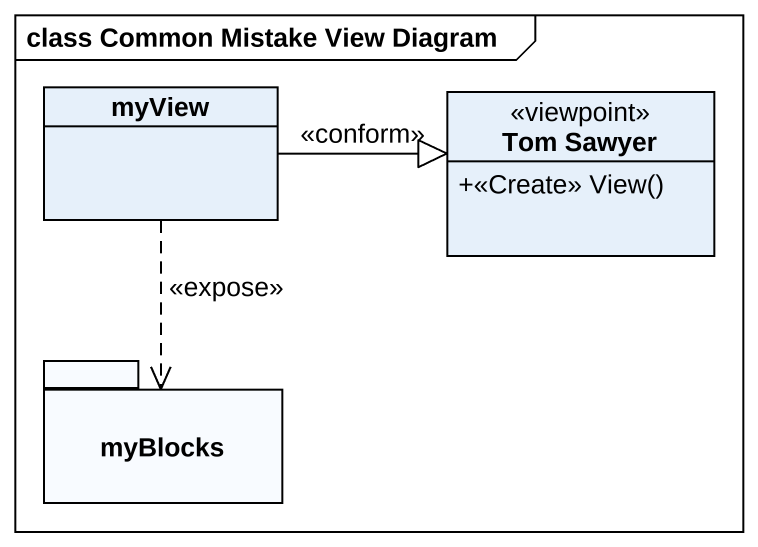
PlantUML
@startuml
mainframe class Common Mistake View Diagram
hide circle
hide empty members
skinparam classAttributeIconSize 0
class myView
class "Tom Sawyer" as Tom_Sawyer <<viewpoint>> {
  +<<Create>> View()
}
package myBlocks {
}
myView -right-|> Tom_Sawyer : <<conform>>
myView ..> myBlocks : <<expose>>
@enduml
